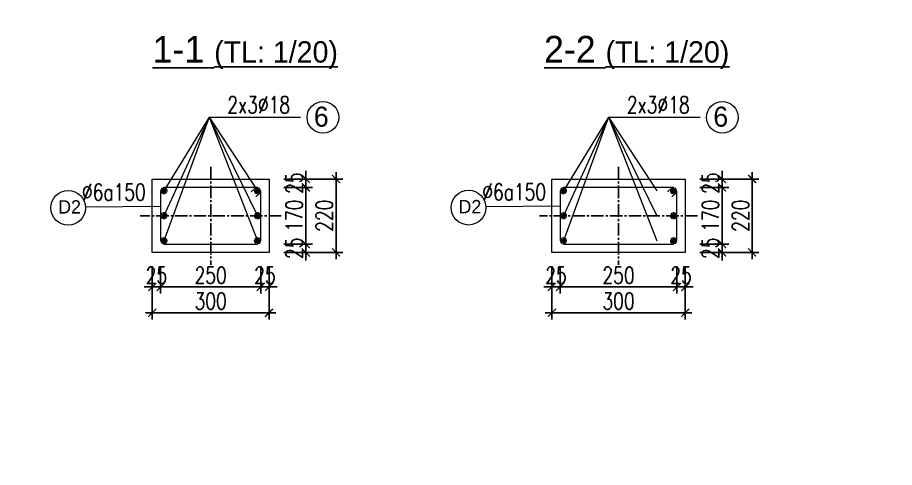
# Model space of a CAD drawing. Header units: millimetres. Extents: x -94324 to 105676, y -98316 to 125800.
# Drawn here: x -29545 to -26917, y 15218 to 16565 of the extents above; entities that cross this region are included whole.
import ezdxf

# ---------------------------------------------------------------- set-up
doc = ezdxf.new("R2010")
doc.units = ezdxf.units.MM
doc.header["$MEASUREMENT"] = 0
doc.linetypes.add('CENTER2', pattern=[1.125, 0.75, -0.125, 0.125, -0.125])
for name, color, linetype, lineweight in [('7', 7, 'Continuous', 20), ('bao', 4, 'Continuous', 20), ('Dim', 8, 'Continuous', 15), ('THEP', 3, 'Continuous', 18), ('thepchu', 1, 'Continuous', 30)]:
    doc.layers.add(name, color=color, linetype=linetype, lineweight=lineweight)
doc.layers.add('TEXT', color=3, linetype='Continuous')
doc.layers.add('TRUCDX', color=9, linetype='CENTER2')
doc.styles.add('ROMANS', font='romans.shx', dxfattribs={"width": 0.75, "bigfont": 'vns.shx'})
doc.styles.add('romans.shx', font='romans.shx', dxfattribs={"width": 0.75, "bigfont": 'vns.shx'})
doc.styles.add('VNAVANTH', font='')
doc.styles.get('VNAVANTH').set_extended_font_data('.VnAvantH')
doc.dimstyles.new('1-20', dxfattribs={"dimscale": 20, "dimtxt": 2.5, "dimasz": 1.2, "dimexe": 1, "dimexo": 0, "dimgap": 0.5, "dimtad": 1, "dimdec": 0, "dimzin": 0, "dimdsep": 46, "dimtxsty": 'romans.shx', "dimblk": 'ARCHTICK', "dimcen": 0.09, "dimdle": 1, "dimclrd": 8, "dimclre": 8, "dimclrt": 3, "dimadec": 0, "dimazin": 0, "dimtfac": 1, "dimtdec": 0, "dimtix": 1, "dimtmove": 0, "dimatfit": 3, "dimfxl": 1, "dimtolj": 1, "dimtzin": 0, "dimarcsym": 0})

# ---------------------------------------------------------------- blocks, each defined once
blk = doc.blocks.new('thep')
at = {"layer": 'thepchu'}
for p, q in [((-0.5, 0), (0.5, 0)), ((-0.35, 0.35), (0.35, -0.35)), ((0.35, 0.35), (-0.35, -0.35)), ((0, 0.5), (0, -0.5))]:
    blk.add_line(p, q, dxfattribs=at)
at = {"layer": 'thepchu', "const_width": 0.0833}
blk.add_lwpolyline([(-0.5, 0, 1), (0.5, 0, 1), (-0.5, 0, 1)], format="xyb", dxfattribs=at)
blk = doc.blocks.new('_ArchTick')
at = {"layer": 'Dim', "color": 0, "const_width": 0.15}
blk.add_lwpolyline([(-0.5, -0.5), (0.5, 0.5)], dxfattribs=at)
blk = doc.blocks.new('*D33')
at = {"layer": 'Defpoints', "color": 0, "transparency": 16777216}
for p in [(-28747.3, 16081.8), (-28747.3, 16056.8), (-28681, 16056.8)]:
    blk.add_point(p, dxfattribs=at)
at = {"layer": 'Dim', "color": 8, "lineweight": -2, "transparency": 16777216}
for p, q in [((-28681, 16081.8), (-28681, 16105.8)), ((-28747.3, 16081.8), (-28661, 16081.8)), ((-28681, 16081.8), (-28681, 16056.8)), ((-28747.3, 16056.8), (-28661, 16056.8)), ((-28681, 16056.8), (-28681, 16032.8))]:
    blk.add_line(p, q, dxfattribs=at)
at = {"layer": 'Dim', "color": 8, "lineweight": -2, "transparency": 16777216, "xscale": 24, "yscale": 24, "zscale": 24}
for p, rotation in [((-28681, 16081.8), 270), ((-28681, 16056.8), 90)]:
    blk.add_blockref('_ArchTick', p, dxfattribs=dict(at, rotation=rotation))
at = {"layer": 'Dim', "color": 3, "transparency": 16777216, "insert": (-28716, 16069.3), "char_height": 50, "attachment_point": 5, "rotation": 90, "style": 'romans.shx'}
blk.add_mtext('\\A1;25', dxfattribs=at)
blk = doc.blocks.new('*D34')
at = {"layer": 'Defpoints', "color": 0, "transparency": 16777216}
for p in [(-28747.3, 16081.8), (-28747.3, 15861.8), (-28590.7, 15861.8)]:
    blk.add_point(p, dxfattribs=at)
at = {"layer": 'Dim', "color": 8, "lineweight": -2, "transparency": 16777216}
for p, q in [((-28590.7, 16101.8), (-28590.7, 15841.8)), ((-28747.3, 16081.8), (-28570.7, 16081.8)), ((-28747.3, 15861.8), (-28570.7, 15861.8))]:
    blk.add_line(p, q, dxfattribs=at)
at = {"layer": 'Dim', "color": 8, "lineweight": -2, "transparency": 16777216, "xscale": 24, "yscale": 24, "zscale": 24}
for p, rotation in [((-28590.7, 16081.8), 90), ((-28590.7, 15861.8), 270)]:
    blk.add_blockref('_ArchTick', p, dxfattribs=dict(at, rotation=rotation))
at = {"layer": 'Dim', "color": 3, "transparency": 16777216, "insert": (-28625.7, 15971.8), "char_height": 50, "attachment_point": 5, "rotation": 90, "style": 'romans.shx'}
blk.add_mtext('\\A1;220', dxfattribs=at)
blk = doc.blocks.new('*D36')
at = {"layer": 'Defpoints', "color": 0, "transparency": 16777216}
for p in [(-29141.3, 15821.1), (-29116.3, 15821.1), (-29116.3, 15758.4)]:
    blk.add_point(p, dxfattribs=at)
at = {"layer": 'Dim', "color": 8, "lineweight": -2, "transparency": 16777216}
for p, q in [((-29141.3, 15821.1), (-29141.3, 15738.4)), ((-29116.3, 15821.1), (-29116.3, 15738.4)), ((-29141.3, 15758.4), (-29165.3, 15758.4)), ((-29141.3, 15758.4), (-29116.3, 15758.4)), ((-29116.3, 15758.4), (-29092.3, 15758.4))]:
    blk.add_line(p, q, dxfattribs=at)
at = {"layer": 'Dim', "color": 8, "lineweight": -2, "transparency": 16777216, "xscale": 24, "yscale": 24, "zscale": 24}
blk.add_blockref('_ArchTick', (-29141.3, 15758.4), dxfattribs=at)
at = {"layer": 'Dim', "color": 8, "lineweight": -2, "transparency": 16777216, "xscale": 24, "yscale": 24, "zscale": 24, "rotation": 180}
blk.add_blockref('_ArchTick', (-29116.3, 15758.4), dxfattribs=at)
at = {"layer": 'Dim', "color": 3, "transparency": 16777216, "insert": (-29128.8, 15793.4), "char_height": 50, "attachment_point": 5, "style": 'romans.shx'}
blk.add_mtext('\\A1;25', dxfattribs=at)
blk = doc.blocks.new('*D37')
at = {"layer": 'Defpoints', "color": 0, "transparency": 16777216}
for p in [(-29116.3, 15821.1), (-28816.3, 15821.1), (-28816.3, 15758.4)]:
    blk.add_point(p, dxfattribs=at)
at = {"layer": 'Dim', "color": 8, "lineweight": -2, "transparency": 16777216}
for p, q in [((-29116.3, 15821.1), (-29116.3, 15738.4)), ((-28816.3, 15821.1), (-28816.3, 15738.4)), ((-29136.3, 15758.4), (-28796.3, 15758.4))]:
    blk.add_line(p, q, dxfattribs=at)
at = {"layer": 'Dim', "color": 8, "lineweight": -2, "transparency": 16777216, "xscale": 24, "yscale": 24, "zscale": 24, "rotation": 180}
blk.add_blockref('_ArchTick', (-29116.3, 15758.4), dxfattribs=at)
at = {"layer": 'Dim', "color": 8, "lineweight": -2, "transparency": 16777216, "xscale": 24, "yscale": 24, "zscale": 24}
blk.add_blockref('_ArchTick', (-28816.3, 15758.4), dxfattribs=at)
at = {"layer": 'Dim', "color": 3, "transparency": 16777216, "insert": (-28966.3, 15793.4), "char_height": 50, "attachment_point": 5, "style": 'romans.shx'}
blk.add_mtext('\\A1;250', dxfattribs=at)
blk = doc.blocks.new('*D38')
at = {"layer": 'Defpoints', "color": 0, "transparency": 16777216}
for p in [(-28816.3, 15821.1), (-28791.3, 15821.1), (-28791.3, 15758.4)]:
    blk.add_point(p, dxfattribs=at)
at = {"layer": 'Dim', "color": 8, "lineweight": -2, "transparency": 16777216}
for p, q in [((-28816.3, 15821.1), (-28816.3, 15738.4)), ((-28791.3, 15821.1), (-28791.3, 15738.4)), ((-28816.3, 15758.4), (-28840.3, 15758.4)), ((-28816.3, 15758.4), (-28791.3, 15758.4)), ((-28791.3, 15758.4), (-28767.3, 15758.4))]:
    blk.add_line(p, q, dxfattribs=at)
at = {"layer": 'Dim', "color": 8, "lineweight": -2, "transparency": 16777216, "xscale": 24, "yscale": 24, "zscale": 24}
blk.add_blockref('_ArchTick', (-28816.3, 15758.4), dxfattribs=at)
at = {"layer": 'Dim', "color": 8, "lineweight": -2, "transparency": 16777216, "xscale": 24, "yscale": 24, "zscale": 24, "rotation": 180}
blk.add_blockref('_ArchTick', (-28791.3, 15758.4), dxfattribs=at)
at = {"layer": 'Dim', "color": 3, "transparency": 16777216, "insert": (-28803.8, 15793.4), "char_height": 50, "attachment_point": 5, "style": 'romans.shx'}
blk.add_mtext('\\A1;25', dxfattribs=at)
blk = doc.blocks.new('*D39')
at = {"layer": 'Defpoints', "color": 0, "transparency": 16777216}
for p in [(-29141.3, 15821.1), (-28791.3, 15821.1), (-28791.3, 15681.2)]:
    blk.add_point(p, dxfattribs=at)
at = {"layer": 'Dim', "color": 8, "lineweight": -2, "transparency": 16777216}
for p, q in [((-29141.3, 15821.1), (-29141.3, 15661.2)), ((-28791.3, 15821.1), (-28791.3, 15661.2)), ((-29161.3, 15681.2), (-28771.3, 15681.2))]:
    blk.add_line(p, q, dxfattribs=at)
at = {"layer": 'Dim', "color": 8, "lineweight": -2, "transparency": 16777216, "xscale": 24, "yscale": 24, "zscale": 24, "rotation": 180}
blk.add_blockref('_ArchTick', (-29141.3, 15681.2), dxfattribs=at)
at = {"layer": 'Dim', "color": 8, "lineweight": -2, "transparency": 16777216, "xscale": 24, "yscale": 24, "zscale": 24}
blk.add_blockref('_ArchTick', (-28791.3, 15681.2), dxfattribs=at)
at = {"layer": 'Dim', "color": 3, "transparency": 16777216, "insert": (-28966.3, 15716.2), "char_height": 50, "attachment_point": 5, "style": 'romans.shx'}
blk.add_mtext('\\A1;300', dxfattribs=at)
blk = doc.blocks.new('*D40')
at = {"layer": 'Defpoints', "color": 0, "transparency": 16777216}
for p in [(-27944, 15821.1), (-27919, 15821.1), (-27919, 15758.4)]:
    blk.add_point(p, dxfattribs=at)
at = {"layer": 'Dim', "color": 8, "lineweight": -2, "transparency": 16777216}
for p, q in [((-27944, 15821.1), (-27944, 15738.4)), ((-27919, 15821.1), (-27919, 15738.4)), ((-27944, 15758.4), (-27968, 15758.4)), ((-27944, 15758.4), (-27919, 15758.4)), ((-27919, 15758.4), (-27895, 15758.4))]:
    blk.add_line(p, q, dxfattribs=at)
at = {"layer": 'Dim', "color": 8, "lineweight": -2, "transparency": 16777216, "xscale": 24, "yscale": 24, "zscale": 24}
blk.add_blockref('_ArchTick', (-27944, 15758.4), dxfattribs=at)
at = {"layer": 'Dim', "color": 8, "lineweight": -2, "transparency": 16777216, "xscale": 24, "yscale": 24, "zscale": 24, "rotation": 180}
blk.add_blockref('_ArchTick', (-27919, 15758.4), dxfattribs=at)
at = {"layer": 'Dim', "color": 3, "transparency": 16777216, "insert": (-27931.5, 15793.4), "char_height": 50, "attachment_point": 5, "style": 'romans.shx'}
blk.add_mtext('\\A1;25', dxfattribs=at)
blk = doc.blocks.new('*D41')
at = {"layer": 'Defpoints', "color": 0, "transparency": 16777216}
for p in [(-27919, 15821.1), (-27569, 15821.1), (-27569, 15758.4)]:
    blk.add_point(p, dxfattribs=at)
at = {"layer": 'Dim', "color": 8, "lineweight": -2, "transparency": 16777216}
for p, q in [((-27919, 15821.1), (-27919, 15738.4)), ((-27569, 15821.1), (-27569, 15738.4)), ((-27939, 15758.4), (-27549, 15758.4))]:
    blk.add_line(p, q, dxfattribs=at)
at = {"layer": 'Dim', "color": 8, "lineweight": -2, "transparency": 16777216, "xscale": 24, "yscale": 24, "zscale": 24, "rotation": 180}
blk.add_blockref('_ArchTick', (-27919, 15758.4), dxfattribs=at)
at = {"layer": 'Dim', "color": 8, "lineweight": -2, "transparency": 16777216, "xscale": 24, "yscale": 24, "zscale": 24}
blk.add_blockref('_ArchTick', (-27569, 15758.4), dxfattribs=at)
at = {"layer": 'Dim', "color": 3, "transparency": 16777216, "insert": (-27744, 15793.4), "char_height": 50, "attachment_point": 5, "style": 'romans.shx'}
blk.add_mtext('\\A1;250', dxfattribs=at)
blk = doc.blocks.new('*D42')
at = {"layer": 'Defpoints', "color": 0, "transparency": 16777216}
for p in [(-27569, 15821.1), (-27544, 15821.1), (-27544, 15758.4)]:
    blk.add_point(p, dxfattribs=at)
at = {"layer": 'Dim', "color": 8, "lineweight": -2, "transparency": 16777216}
for p, q in [((-27569, 15821.1), (-27569, 15738.4)), ((-27544, 15821.1), (-27544, 15738.4)), ((-27569, 15758.4), (-27593, 15758.4)), ((-27569, 15758.4), (-27544, 15758.4)), ((-27544, 15758.4), (-27520, 15758.4))]:
    blk.add_line(p, q, dxfattribs=at)
at = {"layer": 'Dim', "color": 8, "lineweight": -2, "transparency": 16777216, "xscale": 24, "yscale": 24, "zscale": 24}
blk.add_blockref('_ArchTick', (-27569, 15758.4), dxfattribs=at)
at = {"layer": 'Dim', "color": 8, "lineweight": -2, "transparency": 16777216, "xscale": 24, "yscale": 24, "zscale": 24, "rotation": 180}
blk.add_blockref('_ArchTick', (-27544, 15758.4), dxfattribs=at)
at = {"layer": 'Dim', "color": 3, "transparency": 16777216, "insert": (-27556.5, 15793.4), "char_height": 50, "attachment_point": 5, "style": 'romans.shx'}
blk.add_mtext('\\A1;25', dxfattribs=at)
blk = doc.blocks.new('*D43')
at = {"layer": 'Defpoints', "color": 0, "transparency": 16777216}
for p in [(-27944, 15821.1), (-27544, 15821.1), (-27544, 15681.2)]:
    blk.add_point(p, dxfattribs=at)
at = {"layer": 'Dim', "color": 8, "lineweight": -2, "transparency": 16777216}
for p, q in [((-27944, 15821.1), (-27944, 15661.2)), ((-27544, 15821.1), (-27544, 15661.2)), ((-27964, 15681.2), (-27524, 15681.2))]:
    blk.add_line(p, q, dxfattribs=at)
at = {"layer": 'Dim', "color": 8, "lineweight": -2, "transparency": 16777216, "xscale": 24, "yscale": 24, "zscale": 24, "rotation": 180}
blk.add_blockref('_ArchTick', (-27944, 15681.2), dxfattribs=at)
at = {"layer": 'Dim', "color": 8, "lineweight": -2, "transparency": 16777216, "xscale": 24, "yscale": 24, "zscale": 24}
blk.add_blockref('_ArchTick', (-27544, 15681.2), dxfattribs=at)
at = {"layer": 'Dim', "color": 3, "transparency": 16777216, "insert": (-27744, 15716.2), "char_height": 50, "attachment_point": 5, "style": 'romans.shx'}
blk.add_mtext('\\A1;300', dxfattribs=at)
blk = doc.blocks.new('*D48')
at = {"layer": 'Defpoints', "color": 0, "transparency": 16777216}
for p in [(-28747.3, 16056.8), (-28747.3, 15886.8), (-28681, 15886.8)]:
    blk.add_point(p, dxfattribs=at)
at = {"layer": 'Dim', "color": 8, "lineweight": -2, "transparency": 16777216}
for p, q in [((-28681, 16076.8), (-28681, 15866.8)), ((-28747.3, 16056.8), (-28661, 16056.8)), ((-28747.3, 15886.8), (-28661, 15886.8))]:
    blk.add_line(p, q, dxfattribs=at)
at = {"layer": 'Dim', "color": 8, "lineweight": -2, "transparency": 16777216, "xscale": 24, "yscale": 24, "zscale": 24}
for p, rotation in [((-28681, 16056.8), 90), ((-28681, 15886.8), 270)]:
    blk.add_blockref('_ArchTick', p, dxfattribs=dict(at, rotation=rotation))
at = {"layer": 'Dim', "color": 3, "transparency": 16777216, "insert": (-28716, 15971.8), "char_height": 50, "attachment_point": 5, "rotation": 90, "style": 'romans.shx'}
blk.add_mtext('\\A1;170', dxfattribs=at)
blk = doc.blocks.new('*D49')
at = {"layer": 'Defpoints', "color": 0, "transparency": 16777216}
for p in [(-28747.3, 15886.8), (-28747.3, 15861.8), (-28681, 15861.8)]:
    blk.add_point(p, dxfattribs=at)
at = {"layer": 'Dim', "color": 8, "lineweight": -2, "transparency": 16777216}
for p, q in [((-28681, 15886.8), (-28681, 15910.8)), ((-28747.3, 15886.8), (-28661, 15886.8)), ((-28681, 15886.8), (-28681, 15861.8)), ((-28747.3, 15861.8), (-28661, 15861.8)), ((-28681, 15861.8), (-28681, 15837.8))]:
    blk.add_line(p, q, dxfattribs=at)
at = {"layer": 'Dim', "color": 8, "lineweight": -2, "transparency": 16777216, "xscale": 24, "yscale": 24, "zscale": 24}
for p, rotation in [((-28681, 15886.8), 270), ((-28681, 15861.8), 90)]:
    blk.add_blockref('_ArchTick', p, dxfattribs=dict(at, rotation=rotation))
at = {"layer": 'Dim', "color": 3, "transparency": 16777216, "insert": (-28716, 15874.3), "char_height": 50, "attachment_point": 5, "rotation": 90, "style": 'romans.shx'}
blk.add_mtext('\\A1;25', dxfattribs=at)
blk = doc.blocks.new('*D52')
at = {"layer": 'Defpoints', "color": 0, "transparency": 16777216}
for p in [(-27500, 16081.8), (-27500, 16056.8), (-27433.6, 16056.8)]:
    blk.add_point(p, dxfattribs=at)
at = {"layer": 'Dim', "color": 8, "lineweight": -2, "transparency": 16777216}
for p, q in [((-27433.6, 16081.8), (-27433.6, 16105.8)), ((-27500, 16081.8), (-27413.6, 16081.8)), ((-27433.6, 16081.8), (-27433.6, 16056.8)), ((-27500, 16056.8), (-27413.6, 16056.8)), ((-27433.6, 16056.8), (-27433.6, 16032.8))]:
    blk.add_line(p, q, dxfattribs=at)
at = {"layer": 'Dim', "color": 8, "lineweight": -2, "transparency": 16777216, "xscale": 24, "yscale": 24, "zscale": 24}
for p, rotation in [((-27433.6, 16081.8), 270), ((-27433.6, 16056.8), 90)]:
    blk.add_blockref('_ArchTick', p, dxfattribs=dict(at, rotation=rotation))
at = {"layer": 'Dim', "color": 3, "transparency": 16777216, "insert": (-27468.6, 16069.3), "char_height": 50, "attachment_point": 5, "rotation": 90, "style": 'romans.shx'}
blk.add_mtext('\\A1;25', dxfattribs=at)
blk = doc.blocks.new('*D53')
at = {"layer": 'Defpoints', "color": 0, "transparency": 16777216}
for p in [(-27500, 16081.8), (-27500, 15861.8), (-27343.4, 15861.8)]:
    blk.add_point(p, dxfattribs=at)
at = {"layer": 'Dim', "color": 8, "lineweight": -2, "transparency": 16777216}
for p, q in [((-27343.4, 16101.8), (-27343.4, 15841.8)), ((-27500, 16081.8), (-27323.4, 16081.8)), ((-27500, 15861.8), (-27323.4, 15861.8))]:
    blk.add_line(p, q, dxfattribs=at)
at = {"layer": 'Dim', "color": 8, "lineweight": -2, "transparency": 16777216, "xscale": 24, "yscale": 24, "zscale": 24}
for p, rotation in [((-27343.4, 16081.8), 90), ((-27343.4, 15861.8), 270)]:
    blk.add_blockref('_ArchTick', p, dxfattribs=dict(at, rotation=rotation))
at = {"layer": 'Dim', "color": 3, "transparency": 16777216, "insert": (-27378.4, 15971.8), "char_height": 50, "attachment_point": 5, "rotation": 90, "style": 'romans.shx'}
blk.add_mtext('\\A1;220', dxfattribs=at)
blk = doc.blocks.new('*D50')
at = {"layer": 'Defpoints', "color": 0, "transparency": 16777216}
for p in [(-27500, 16056.8), (-27500, 15886.8), (-27433.6, 15886.8)]:
    blk.add_point(p, dxfattribs=at)
at = {"layer": 'Dim', "color": 8, "lineweight": -2, "transparency": 16777216}
for p, q in [((-27433.6, 16076.8), (-27433.6, 15866.8)), ((-27500, 16056.8), (-27413.6, 16056.8)), ((-27500, 15886.8), (-27413.6, 15886.8))]:
    blk.add_line(p, q, dxfattribs=at)
at = {"layer": 'Dim', "color": 8, "lineweight": -2, "transparency": 16777216, "xscale": 24, "yscale": 24, "zscale": 24}
for p, rotation in [((-27433.6, 16056.8), 90), ((-27433.6, 15886.8), 270)]:
    blk.add_blockref('_ArchTick', p, dxfattribs=dict(at, rotation=rotation))
at = {"layer": 'Dim', "color": 3, "transparency": 16777216, "insert": (-27468.6, 15971.8), "char_height": 50, "attachment_point": 5, "rotation": 90, "style": 'romans.shx'}
blk.add_mtext('\\A1;170', dxfattribs=at)
blk = doc.blocks.new('*D51')
at = {"layer": 'Defpoints', "color": 0, "transparency": 16777216}
for p in [(-27500, 15886.8), (-27500, 15861.8), (-27433.6, 15861.8)]:
    blk.add_point(p, dxfattribs=at)
at = {"layer": 'Dim', "color": 8, "lineweight": -2, "transparency": 16777216}
for p, q in [((-27433.6, 15886.8), (-27433.6, 15910.8)), ((-27500, 15886.8), (-27413.6, 15886.8)), ((-27433.6, 15886.8), (-27433.6, 15861.8)), ((-27500, 15861.8), (-27413.6, 15861.8)), ((-27433.6, 15861.8), (-27433.6, 15837.8))]:
    blk.add_line(p, q, dxfattribs=at)
at = {"layer": 'Dim', "color": 8, "lineweight": -2, "transparency": 16777216, "xscale": 24, "yscale": 24, "zscale": 24}
for p, rotation in [((-27433.6, 15886.8), 270), ((-27433.6, 15861.8), 90)]:
    blk.add_blockref('_ArchTick', p, dxfattribs=dict(at, rotation=rotation))
at = {"layer": 'Dim', "color": 3, "transparency": 16777216, "insert": (-27468.6, 15874.3), "char_height": 50, "attachment_point": 5, "rotation": 90, "style": 'romans.shx'}
blk.add_mtext('\\A1;25', dxfattribs=at)

msp = doc.modelspace()

# ---------------------------------------------------------------- linework, layer by layer
at = {"layer": '7'}
msp.add_circle((5675.5, 1684), 100000, dxfattribs=at)
at = {"layer": 'bao'}
for points in [[(-28791.3, 16081.8), (-28791.3, 15861.8), (-29141.3, 15861.8), (-29141.3, 16081.8)], [(-27544, 16081.8), (-27544, 15861.8), (-27944, 15861.8), (-27944, 16081.8)]]:
    msp.add_lwpolyline(points, close=True, dxfattribs=at)
at = {"layer": 'THEP'}
for p, q in [((-28971, 16267), (-29106.3, 16046.8)), ((-28971, 16267), (-29106.3, 15971.8)), ((-28971, 16267), (-29106.3, 15896.8)), ((-28971, 16267), (-28697, 16267)), ((-28971, 16267), (-28826.3, 16046.8)), ((-28971, 16267), (-28826.3, 15971.8)), ((-28971, 16267), (-28826.3, 15896.8)), ((-27773.7, 16267), (-27909, 16046.8)), ((-27773.7, 16267), (-27909, 15971.8)), ((-27773.7, 16267), (-27909, 15896.8)), ((-27773.7, 16267), (-27499.7, 16267)), ((-27773.7, 16267), (-27629, 16046.8)), ((-27773.7, 16267), (-27629, 15971.8)), ((-27773.7, 16267), (-27629, 15896.8)), ((-28832.9, 16054.4), (-28844.7, 16043.5)), ((-28819.3, 16039.8), (-28831, 16028.8)), ((-27585.5, 16054.4), (-27597.3, 16043.5)), ((-27571.9, 16039.8), (-27583.7, 16028.8)), ((-29116.3, 15999.5), (-29341.3, 15997.8)), ((-29116.3, 15999.5), (-29116.3, 15999.5)), ((-27916.5, 16000.1), (-28141.6, 15998.4))]:
    msp.add_line(p, q, dxfattribs=at)
for points in [[(-29116.3, 16046.8), (-29116.3, 15896.8)], [(-28826.3, 16056.8), (-29106.3, 16056.8)], [(-28816.3, 15896.8), (-28816.3, 16046.8)], [(-27919, 16046.8), (-27919, 15896.8)], [(-27579, 16056.8), (-27909, 16056.8)], [(-27569, 15896.8), (-27569, 16046.8)], [(-29106.3, 15886.8), (-28826.3, 15886.8)], [(-27909, 15886.8), (-27579, 15886.8)]]:
    msp.add_lwpolyline(points, dxfattribs=at)
for centre, radius in [((-28630, 16266.5), 47.5), ((-27432.7, 16266.5), 47.5), ((-29393.3, 15995.4), 52), ((-28193.5, 15996), 52)]:
    msp.add_circle(centre, radius, dxfattribs=at)
at = {"layer": 'TRUCDX', "ltscale": 50}
for p, q in [((-28966.3, 16118.5), (-28966.3, 15825.2)), ((-27744, 16118.5), (-27744, 15825.2)), ((-28754.7, 15971.8), (-29178, 15971.8)), ((-27507.3, 15971.8), (-27980.7, 15971.8))]:
    msp.add_line(p, q, dxfattribs=at)

# ---------------------------------------------------------------- block references
at = {"layer": 'thepchu', "yscale": 20, "zscale": 20}
for p, xscale, rotation in [((-29106.3, 16046.8), -20, 270), ((-28826.3, 16046.8), 20, 90), ((-27909, 16046.8), -20, 270), ((-27579, 16046.8), 20, 90), ((-29106.3, 15971.8), 20, 270), ((-28826.3, 15971.8), -20, 90), ((-27909, 15971.8), 20, 270), ((-27579, 15971.8), -20, 90), ((-29106.3, 15896.8), 20, 270), ((-28826.3, 15896.8), -20, 90), ((-27909, 15896.8), 20, 270), ((-27579, 15896.8), -20, 90)]:
    msp.add_blockref('thep', p, dxfattribs=dict(at, xscale=xscale, rotation=rotation))

# ---------------------------------------------------------------- texts
at = {"layer": 'TEXT', "char_height": 80, "width": 3655.8, "attachment_point": 2, "style": 'VNAVANTH'}
for s, insert in [('{\\L1-1 \\H0.8x;(tl: 1/20)}', (-28862.5, 16510.5)), ('{\\L2-2 \\H0.8x;(tl: 1/20)}', (-27689.5, 16510.5))]:
    msp.add_mtext(s, dxfattribs=dict(at, insert=insert))
at = {"layer": 'THEP', "attachment_point": 1}
for s, width, insert, char_height, style in [('2x3Ø18', 287, (-28916.3, 16329), 50, 'ROMANS'), ('2x3Ø18', 287, (-27718.9, 16329), 50, 'ROMANS'), ('6', 101.781, (-28657.2, 16298.6), 60, 'VNAVANTH'), ('6', 101.781, (-27459.9, 16298.6), 60, 'VNAVANTH'), ('Ø6a150', 287, (-29352.1, 16067.4), 50, 'ROMANS'), ('Ø6a150', 287, (-28152.3, 16068), 50, 'ROMANS'), ('D2', 101.781, (-29423.4, 16018.4), 40, 'VNAVANTH'), ('D2', 101.781, (-28223.6, 16019), 40, 'VNAVANTH')]:
    msp.add_mtext_dynamic_manual_height_columns(s, width=width, gutter_width=500, heights=[0], dxfattribs=dict(at, insert=insert, char_height=char_height, style=style))

# ---------------------------------------------------------------- dimensions: what is measured, and where the dimension line sits
at = {"layer": 'Dim'}
for base, p1, p2, picture, middle in [((-28681, 16056.8), (-28747.3, 16081.8), (-28747.3, 16056.8), '*D33', (-28716, 16069.3)), ((-28590.7, 15861.8), (-28747.3, 16081.8), (-28747.3, 15861.8), '*D34', (-28625.7, 15971.8)), ((-27433.6, 16056.8), (-27500, 16081.8), (-27500, 16056.8), '*D52', (-27468.6, 16069.3)), ((-27343.4, 15861.8), (-27500, 16081.8), (-27500, 15861.8), '*D53', (-27378.4, 15971.8))]:
    dim = msp.add_linear_dim(base=base, p1=p1, p2=p2, angle=270, dimstyle='1-20', dxfattribs=at)
    dim.commit()
    dim.dimension.update_dxf_attribs({"geometry": picture, "text_midpoint": middle})
for base, p1, p2, picture, middle in [((-28681, 15886.8), (-28747.3, 16056.8), (-28747.3, 15886.8), '*D48', (-28716, 15971.8)), ((-27433.6, 15886.8), (-27500, 16056.8), (-27500, 15886.8), '*D50', (-27468.6, 15971.8)), ((-28681, 15861.8), (-28747.3, 15886.8), (-28747.3, 15861.8), '*D49', (-28716, 15874.3)), ((-27433.6, 15861.8), (-27500, 15886.8), (-27500, 15861.8), '*D51', (-27468.6, 15874.3))]:
    dim = msp.add_linear_dim(base=base, p1=p1, p2=p2, angle=270, dimstyle='1-20', override={"dimtmove": 1}, dxfattribs=at)
    dim.commit()
    dim.dimension.update_dxf_attribs({"geometry": picture, "text_midpoint": middle})
for base, p1, p2, picture, middle in [((-29116.3, 15758.4), (-29141.3, 15821.1), (-29116.3, 15821.1), '*D36', (-29128.8, 15793.4)), ((-27919, 15758.4), (-27944, 15821.1), (-27919, 15821.1), '*D40', (-27931.5, 15793.4))]:
    dim = msp.add_linear_dim(base=base, p1=p1, p2=p2, dimstyle='1-20', dxfattribs=at)
    dim.commit()
    dim.dimension.update_dxf_attribs({"geometry": picture, "text_midpoint": middle})
for base, p1, p2, picture, middle in [((-28816.3, 15758.4), (-29116.3, 15821.1), (-28816.3, 15821.1), '*D37', (-28966.3, 15793.4)), ((-27569, 15758.4), (-27919, 15821.1), (-27569, 15821.1), '*D41', (-27744, 15793.4))]:
    dim = msp.add_linear_dim(base=base, p1=p1, p2=p2, text='250', dimstyle='1-20', override={"dimtmove": 1}, dxfattribs=at)
    dim.commit()
    dim.dimension.update_dxf_attribs({"geometry": picture, "text_midpoint": middle})
for base, p1, p2, picture, middle in [((-28791.3, 15758.4), (-28816.3, 15821.1), (-28791.3, 15821.1), '*D38', (-28803.8, 15793.4)), ((-27544, 15758.4), (-27569, 15821.1), (-27544, 15821.1), '*D42', (-27556.5, 15793.4))]:
    dim = msp.add_linear_dim(base=base, p1=p1, p2=p2, dimstyle='1-20', override={"dimtmove": 1}, dxfattribs=at)
    dim.commit()
    dim.dimension.update_dxf_attribs({"geometry": picture, "text_midpoint": middle})
for base, p1, p2, picture, middle in [((-28791.3, 15681.2), (-29141.3, 15821.1), (-28791.3, 15821.1), '*D39', (-28966.3, 15716.2)), ((-27544, 15681.2), (-27944, 15821.1), (-27544, 15821.1), '*D43', (-27744, 15716.2))]:
    dim = msp.add_linear_dim(base=base, p1=p1, p2=p2, text='300', dimstyle='1-20', dxfattribs=at)
    dim.commit()
    dim.dimension.update_dxf_attribs({"geometry": picture, "text_midpoint": middle})

doc.saveas('drawing.dxf')
